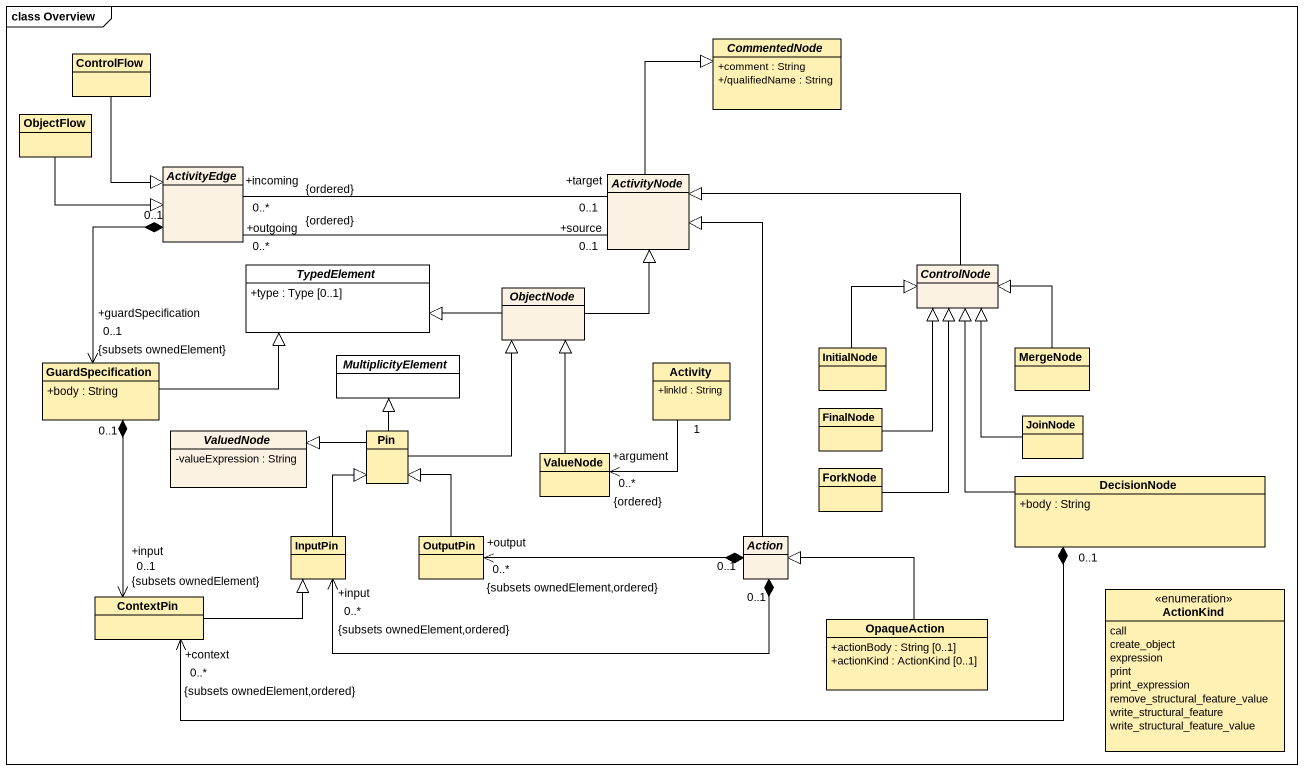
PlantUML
@startuml
mainframe class Overview
hide circle
hide empty members
skinparam classAttributeIconSize 0
abstract class CommentedNode #FFF0B4 {
  +comment : String
  +/qualifiedName : String
}
class ControlFlow #FFF0B4
class ObjectFlow #FFF0B4
abstract class ActivityEdge
abstract class ActivityNode
abstract class TypedElement #FFFFFF {
  +type : Type [0..1]
}
abstract class ObjectNode
abstract class ControlNode
class GuardSpecification #FFF0B4 {
  +body : String
}
abstract class MultiplicityElement #FFFFFF
class Activity #FFF0B4 {
  +linkId : String
}
class InitialNode #FFF0B4
class MergeNode #FFF0B4
abstract class ValuedNode {
  -valueExpression : String
}
class Pin #FFF0B4
class FinalNode #FFF0B4
class JoinNode #FFF0B4
class ValueNode #FFF0B4
class ForkNode #FFF0B4
class DecisionNode #FFF0B4 {
  +body : String
}
class InputPin #FFF0B4
class OutputPin #FFF0B4
abstract class "Action" as Action_
class ContextPin #FFF0B4
class OpaqueAction #FFF0B4 {
  +actionBody : String [0..1]
  +actionKind : ActionKind [0..1]
}
enum ActionKind #FFF0B4 {
  call
  create_object
  expression
  print
  print_expression
  remove_structural_feature_value
  write_structural_feature
  write_structural_feature_value
}
ControlFlow --|> ActivityEdge
ObjectFlow -right-|> ActivityEdge
ActivityEdge "+incoming\n0..*\n{ordered}" -right- "+target\n0..1" ActivityNode
ActivityEdge "+outgoing\n0..*\n{ordered}" -right- "+source\n0..1" ActivityNode
ActivityEdge "0..1" *--> "+guardSpecification\n0..1\n{subsets ownedElement}" GuardSpecification
ActivityNode -up-|> CommentedNode
ObjectNode -up-|> ActivityNode
ObjectNode -left-|> TypedElement
ControlNode -left-|> ActivityNode
GuardSpecification -right-|> TypedElement
GuardSpecification "0..1" *--> "+input\n0..1\n{subsets ownedElement}" ContextPin
Activity "1" --> "+argument\n0..*\n{ordered}" ValueNode
InitialNode -up-|> ControlNode
MergeNode -up-|> ControlNode
Pin -up-|> ObjectNode
Pin -up-|> MultiplicityElement
Pin -left-|> ValuedNode
FinalNode -up-|> ControlNode
JoinNode -up-|> ControlNode
ValueNode -up-|> ObjectNode
ForkNode -up-|> ControlNode
DecisionNode -up-|> ControlNode
DecisionNode "0..1" *-left-> "+context\n0..*\n{subsets ownedElement,ordered}" ContextPin
InputPin -up-|> Pin
InputPin -up-|> Pin
OutputPin -up-|> Pin
Action_ -up-|> ActivityNode
Action_ "0..1" *-left-> "+input\n0..*\n{subsets ownedElement,ordered}" InputPin
Action_ "0..1" *-left-> "+output\n0..*\n{subsets ownedElement,ordered}" OutputPin
ContextPin -right-|> InputPin
ContextPin -right-|> InputPin
OpaqueAction -up-|> Action_
@enduml
